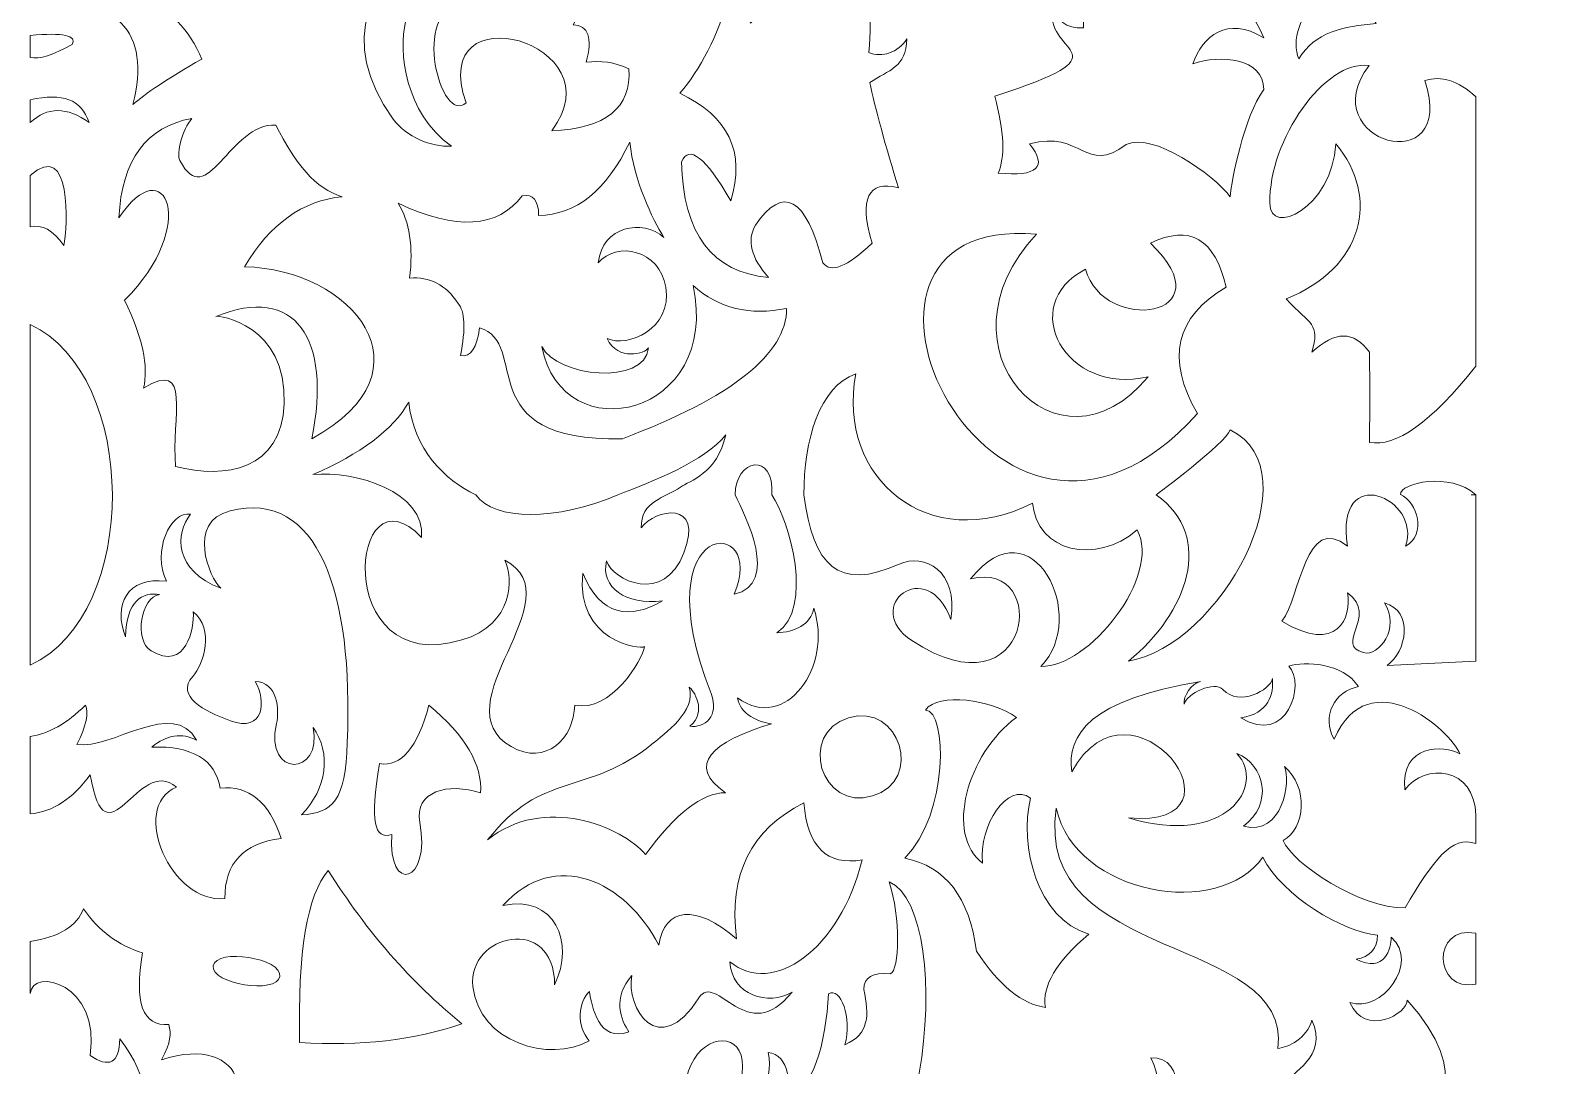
# Model space of a CAD drawing. Header units: centimetres. Extents: x -29.4 to 30.6, y -40.2 to 38.1.
# Drawn here: x 2.72 to 30.59, y -23.01 to -3.93 of the extents above; entities that cross this region are included whole.
import ezdxf

# ---------------------------------------------------------------- set-up
doc = ezdxf.new("R2010")
doc.units = ezdxf.units.CM
doc.header["$MEASUREMENT"] = 0
doc.layers.add('layer 1', color=7, linetype='Continuous')

msp = doc.modelspace()

# ---------------------------------------------------------------- linework, layer by layer
at = {"layer": 'layer 1', "color": 177, "lineweight": 20}
for points, knots in [([(12.32616, -5.77876), (13.33383, -5.74232), (13.79709, -5.34417), (13.74933, -4.63732), (13.74933, -4.63732), (13.4869, -4.51717), (13.22447, -4.47712), (12.96204, -4.51717), (12.96204, -4.51717), (13.08316, -4.06659), (13.00241, -3.8363), (12.7198, -3.82629), (12.7198, -3.82629), (13.25138, -2.94461), (12.76055, -2.61795), (12.44127, -2.9928), (12.44127, -2.9928), (12.44738, -2.70061), (12.75615, -2.54782), (13.03109, -2.52471), (13.03109, -2.52471), (12.05472, -0.50548), (7.29002, -2.70682), (9.40651, -5.56305), (9.40651, -5.56305), (9.65427, -5.89742), (10.09919, -6.08084), (10.47782, -6.06411), (10.47782, -6.06411), (9.62094, -5.45673), (9.49243, -4.3039), (9.63347, -3.7703), (9.63347, -3.7703), (9.76823, -3.26048), (10.39634, -2.69934), (10.67555, -3.41549), (10.67555, -3.41549), (9.71764, -3.55511), (10.29035, -5.70096), (10.7479, -5.26366), (10.7479, -5.26366), (10.00797, -3.16833), (13.56993, -4.1482), (12.32616, -5.77876)], [0, 0, 0, 0, 0.08333333, 0.08333333, 0.08333333, 0.08333333, 0.16666667, 0.16666667, 0.16666667, 0.16666667, 0.25, 0.25, 0.25, 0.25, 0.33333333, 0.33333333, 0.33333333, 0.33333333, 0.41666667, 0.41666667, 0.41666667, 0.41666667, 0.5, 0.5, 0.5, 0.5, 0.58333333, 0.58333333, 0.58333333, 0.58333333, 0.66666667, 0.66666667, 0.66666667, 0.66666667, 0.75, 0.75, 0.75, 0.75, 0.83333333, 0.83333333, 0.83333333, 0.83333333, 1, 1, 1, 1]), ([(26.09761, -4.45213), (25.95148, -4.12677), (26.11028, -3.61097), (26.51179, -3.33808), (26.51179, -3.33808), (25.32856, -1.66539), (23.64164, -1.91097), (23.60791, -3.05882), (23.60791, -3.05882), (24.00537, -2.57575), (24.8226, -2.47289), (25.20044, -2.98491), (25.20044, -2.98491), (24.73253, -2.88253), (23.90336, -3.06668), (23.97212, -3.71387), (23.97212, -3.71387), (24.33662, -3.36036), (25.10264, -3.13872), (25.44929, -4.06511), (25.44929, -4.06511), (24.76889, -3.65213), (24.32841, -4.03812), (24.1421, -4.54403), (24.1421, -4.54403), (24.64967, -4.37455), (25.44648, -4.43236), (25.4502, -5.01618), (25.4502, -5.01618), (25.08151, -5.54041), (24.8582, -6.66539), (24.83162, -6.9993), (24.83162, -6.9993), (24.53707, -6.58557), (23.38098, -5.78965), (22.91638, -6.0337), (22.91638, -6.0337), (22.15048, -6.60359), (22.11188, -5.76067), (21.13004, -6.01868), (21.13004, -6.01868), (21.47318, -6.44919), (21.28142, -6.6294), (20.55477, -6.55931), (20.55477, -6.55931), (20.68597, -6.27148), (20.66579, -5.79843), (20.49422, -5.14016), (20.49422, -5.14016), (22.98566, -4.33308), (21.44208, -4.39306), (21.5545, -3.56324), (21.5545, -3.56324), (21.63574, -3.68933), (21.79674, -3.91911), (22.12982, -3.87906), (22.12982, -3.87906), (22.09955, -3.1982), (22.53356, -2.44182), (23.43187, -2.00126), (23.43187, -2.00126), (25.05691, -1.2403), (26.41953, -1.84106), (27.51971, -3.80354), (27.51971, -3.80354), (26.9242, -3.8536), (26.38402, -3.9628), (26.09761, -4.45213)], [0, 0, 0, 0, 0.05555556, 0.05555556, 0.05555556, 0.05555556, 0.11111111, 0.11111111, 0.11111111, 0.11111111, 0.16666667, 0.16666667, 0.16666667, 0.16666667, 0.22222222, 0.22222222, 0.22222222, 0.22222222, 0.27777778, 0.27777778, 0.27777778, 0.27777778, 0.33333333, 0.33333333, 0.33333333, 0.33333333, 0.38888889, 0.38888889, 0.38888889, 0.38888889, 0.44444444, 0.44444444, 0.44444444, 0.44444444, 0.5, 0.5, 0.5, 0.5, 0.55555556, 0.55555556, 0.55555556, 0.55555556, 0.61111111, 0.61111111, 0.61111111, 0.61111111, 0.66666667, 0.66666667, 0.66666667, 0.66666667, 0.72222222, 0.72222222, 0.72222222, 0.72222222, 0.77777778, 0.77777778, 0.77777778, 0.77777778, 0.83333333, 0.83333333, 0.83333333, 0.83333333, 0.88888889, 0.88888889, 0.88888889, 0.88888889, 1, 1, 1, 1]), ([(16.23231, -1.60348), (17.68576, -1.89385), (18.33175, -2.88532), (18.17025, -4.33716), (18.17025, -4.33716), (18.41659, -4.43399), (18.70605, -4.34397), (18.87222, -4.08464), (18.87222, -4.08464), (18.86768, -4.61241), (18.5345, -4.65578), (18.18746, -4.89242), (18.18746, -4.89242), (18.27861, -5.32032), (18.49323, -6.10918), (18.71529, -6.83009), (18.71529, -6.83009), (18.15006, -6.68992), (17.98856, -7.03034), (18.2308, -7.85138), (18.2308, -7.85138), (17.76651, -8.29194), (17.46371, -8.41209), (17.3224, -8.21184), (17.3224, -8.21184), (17.0095, -7.00031), (16.59567, -6.77002), (16.08091, -7.52096), (16.08091, -7.52096), (15.91941, -7.80132), (16.00016, -8.12172), (16.32315, -8.48218), (16.32315, -8.48218), (15.28353, -8.39207), (14.74857, -7.68117), (14.71829, -6.34948), (14.71829, -6.34948), (14.8596, -6.02908), (15.16241, -6.26938), (15.6267, -7.07039), (15.6267, -7.07039), (15.89922, -6.16925), (15.58633, -5.50842), (14.68802, -5.08789), (14.68802, -5.08789), (15.07156, -4.63732), (15.37437, -4.04657), (15.59642, -3.31565), (15.59642, -3.31565), (15.78819, -3.47585), (15.91941, -3.63606), (15.99007, -3.79626), (15.99007, -3.79626), (16.31306, -3.52591), (16.39381, -2.79499), (16.23231, -1.60348)], [0, 0, 0, 0, 0.06666667, 0.06666667, 0.06666667, 0.06666667, 0.13333333, 0.13333333, 0.13333333, 0.13333333, 0.2, 0.2, 0.2, 0.2, 0.26666667, 0.26666667, 0.26666667, 0.26666667, 0.33333333, 0.33333333, 0.33333333, 0.33333333, 0.4, 0.4, 0.4, 0.4, 0.46666667, 0.46666667, 0.46666667, 0.46666667, 0.53333333, 0.53333333, 0.53333333, 0.53333333, 0.6, 0.6, 0.6, 0.6, 0.66666667, 0.66666667, 0.66666667, 0.66666667, 0.73333333, 0.73333333, 0.73333333, 0.73333333, 0.8, 0.8, 0.8, 0.8, 0.86666667, 0.86666667, 0.86666667, 0.86666667, 1, 1, 1, 1]), ([(2.71523, -2.95519), (4.38263, -2.89512), (5.43638, -3.39575), (5.87646, -4.45709), (5.87646, -4.45709), (5.25068, -4.81755), (4.82675, -5.0979), (4.60469, -5.29816), (4.60469, -5.29816), (4.9519, -3.93643), (4.32208, -3.29562), (2.71523, -3.37572), (2.71523, -3.37572), (2.71523, -3.23554), (2.71523, -3.09537), (2.71523, -2.95519)], [0, 0, 0, 0, 0.2, 0.2, 0.2, 0.2, 0.4, 0.4, 0.4, 0.4, 0.6, 0.6, 0.6, 0.6, 1, 1, 1, 1]), ([(2.71523, -4.02159), (3.32414, -3.96653), (3.58094, -4.02159), (3.48562, -4.18678), (3.48562, -4.18678), (3.13687, -4.38701), (2.88008, -4.46711), (2.71523, -4.42706), (2.71523, -4.42706), (2.71523, -4.38201), (2.71523, -4.24685), (2.71523, -4.02159)], [0, 0, 0, 0, 0.25, 0.25, 0.25, 0.25, 0.5, 0.5, 0.5, 0.5, 1, 1, 1, 1]), ([(29.35813, -5.15541), (29.03445, -4.85506), (28.72134, -4.75495), (28.41882, -4.85506), (28.41882, -4.85506), (29.03728, -6.73662), (26.32852, -5.98758), (27.38939, -4.57724), (27.38939, -4.57724), (26.57444, -4.46461), (25.54029, -5.95183), (25.56299, -7.11067), (25.56299, -7.11067), (25.55252, -7.75053), (26.70845, -7.21029), (26.78093, -6.01872), (26.78093, -6.01872), (27.59865, -7.01108), (27.28814, -8.30759), (25.8604, -8.87973), (25.8604, -8.87973), (26.32717, -9.3728), (26.48612, -9.32024), (26.33726, -9.86337), (26.33726, -9.86337), (26.76114, -9.46291), (27.11438, -9.4629), (27.39696, -9.86337), (27.39696, -9.86337), (27.40705, -10.39148), (27.40705, -10.94462), (27.39696, -11.52279), (27.39696, -11.52279), (27.88368, -11.62041), (28.5374, -11.15236), (29.35813, -10.11866), (29.35813, -10.11866), (29.35813, -10.11866), (29.35813, -10.11862), (29.35813, -10.11862), (29.35813, -10.11862), (29.35813, -10.11862), (29.35813, -9.64743), (29.35813, -9.64743), (29.35813, -9.64743), (29.35813, -9.64743), (29.35813, -9.53298), (29.35813, -9.53298), (29.35813, -9.53298), (29.35813, -9.53298), (29.35813, -9.41987), (29.35813, -9.41987), (29.35813, -9.41987), (29.35813, -9.41987), (29.35813, -8.98085), (29.35813, -8.98085), (29.35813, -8.98085), (29.35813, -8.98085), (29.35813, -8.87445), (29.35813, -8.87445), (29.35813, -8.87445), (29.35813, -8.87445), (29.35813, -8.76938), (29.35813, -8.76938), (29.35813, -8.76938), (29.35813, -8.76938), (29.35813, -8.36256), (29.35813, -8.36256), (29.35813, -8.36256), (29.35813, -8.36256), (29.35813, -8.26422), (29.35813, -8.26422), (29.35813, -8.26422), (29.35813, -8.26422), (29.35813, -8.16721), (29.35813, -8.16721), (29.35813, -8.16721), (29.35813, -8.16721), (29.35813, -7.79259), (29.35813, -7.79259), (29.35813, -7.79259), (29.35813, -7.79259), (29.35813, -7.7023), (29.35813, -7.7023), (29.35813, -7.7023), (29.35813, -7.7023), (29.35813, -7.61334), (29.35813, -7.61334), (29.35813, -7.61334), (29.35813, -7.61334), (29.35813, -7.52572), (29.35813, -7.52572), (29.35813, -7.52572), (29.35813, -7.52572), (29.35813, -7.27093), (29.35813, -7.27093), (29.35813, -7.27093), (29.35813, -7.27093), (29.35813, -7.18868), (29.35813, -7.18868), (29.35813, -7.18868), (29.35813, -7.18868), (29.35813, -7.10778), (29.35813, -7.10778), (29.35813, -7.10778), (29.35813, -7.10778), (29.35813, -7.02821), (29.35813, -7.02821), (29.35813, -7.02821), (29.35813, -7.02821), (29.35813, -6.72338), (29.35813, -6.72338), (29.35813, -6.72338), (29.35813, -6.72338), (29.35813, -6.65052), (29.35813, -6.65052), (29.35813, -6.65052), (29.35813, -6.65052), (29.35813, -6.57901), (29.35813, -6.57901), (29.35813, -6.57901), (29.35813, -6.57901), (29.35813, -6.50884), (29.35813, -6.50884), (29.35813, -6.50884), (29.35813, -6.50884), (29.35813, -6.30638), (29.35813, -6.30638), (29.35813, -6.30638), (29.35813, -6.30638), (29.35813, -6.24158), (29.35813, -6.24158), (29.35813, -6.24158), (29.35813, -6.24158), (29.35813, -6.17811), (29.35813, -6.17811), (29.35813, -6.17811), (29.35813, -6.17811), (29.35813, -6.116), (29.35813, -6.116), (29.35813, -6.116), (29.35813, -6.116), (29.35813, -5.93769), (29.35813, -5.93769), (29.35813, -5.93769), (29.35813, -5.93769), (29.35813, -5.88094), (29.35813, -5.88094), (29.35813, -5.88094), (29.35813, -5.88094), (29.35813, -5.82553), (29.35813, -5.82553), (29.35813, -5.82553), (29.35813, -5.82553), (29.35813, -5.77146), (29.35813, -5.77146), (29.35813, -5.77146), (29.35813, -5.77146), (29.35813, -5.71873), (29.35813, -5.71873), (29.35813, -5.71873), (29.35813, -5.71873), (29.35813, -5.61731), (29.35813, -5.61731), (29.35813, -5.61731), (29.35813, -5.61731), (29.35813, -5.56861), (29.35813, -5.56861), (29.35813, -5.56861), (29.35813, -5.56861), (29.35813, -5.52125), (29.35813, -5.52125), (29.35813, -5.52125), (29.35813, -5.52125), (29.35813, -5.47523), (29.35813, -5.47523), (29.35813, -5.47523), (29.35813, -5.47523), (29.35813, -5.43056), (29.35813, -5.43056), (29.35813, -5.43056), (29.35813, -5.43056), (29.35813, -5.34523), (29.35813, -5.34523), (29.35813, -5.34523), (29.35813, -5.34523), (29.35813, -5.30458), (29.35813, -5.30458), (29.35813, -5.30458), (29.35813, -5.30458), (29.35813, -5.26528), (29.35813, -5.26528), (29.35813, -5.26528), (29.35813, -5.26528), (29.35813, -5.22731), (29.35813, -5.22731), (29.35813, -5.22731), (29.35813, -5.22731), (29.35813, -5.19069), (29.35813, -5.19069), (29.35813, -5.19069), (29.35813, -5.19069), (29.35813, -5.15542), (29.35813, -5.15542), (29.35813, -5.15542), (29.35813, -5.15542), (29.35813, -5.15541), (29.35813, -5.15541)], [0, 0, 0, 0, 0.01886792, 0.01886792, 0.01886792, 0.01886792, 0.03773585, 0.03773585, 0.03773585, 0.03773585, 0.05660377, 0.05660377, 0.05660377, 0.05660377, 0.0754717, 0.0754717, 0.0754717, 0.0754717, 0.09433962, 0.09433962, 0.09433962, 0.09433962, 0.11320755, 0.11320755, 0.11320755, 0.11320755, 0.13207547, 0.13207547, 0.13207547, 0.13207547, 0.1509434, 0.1509434, 0.1509434, 0.1509434, 0.16981132, 0.16981132, 0.16981132, 0.16981132, 0.18867925, 0.18867925, 0.18867925, 0.18867925, 0.20754717, 0.20754717, 0.20754717, 0.20754717, 0.22641509, 0.22641509, 0.22641509, 0.22641509, 0.24528302, 0.24528302, 0.24528302, 0.24528302, 0.26415094, 0.26415094, 0.26415094, 0.26415094, 0.28301887, 0.28301887, 0.28301887, 0.28301887, 0.30188679, 0.30188679, 0.30188679, 0.30188679, 0.32075472, 0.32075472, 0.32075472, 0.32075472, 0.33962264, 0.33962264, 0.33962264, 0.33962264, 0.35849057, 0.35849057, 0.35849057, 0.35849057, 0.37735849, 0.37735849, 0.37735849, 0.37735849, 0.39622642, 0.39622642, 0.39622642, 0.39622642, 0.41509434, 0.41509434, 0.41509434, 0.41509434, 0.43396226, 0.43396226, 0.43396226, 0.43396226, 0.45283019, 0.45283019, 0.45283019, 0.45283019, 0.47169811, 0.47169811, 0.47169811, 0.47169811, 0.49056604, 0.49056604, 0.49056604, 0.49056604, 0.50943396, 0.50943396, 0.50943396, 0.50943396, 0.52830189, 0.52830189, 0.52830189, 0.52830189, 0.54716981, 0.54716981, 0.54716981, 0.54716981, 0.56603774, 0.56603774, 0.56603774, 0.56603774, 0.58490566, 0.58490566, 0.58490566, 0.58490566, 0.60377358, 0.60377358, 0.60377358, 0.60377358, 0.62264151, 0.62264151, 0.62264151, 0.62264151, 0.64150943, 0.64150943, 0.64150943, 0.64150943, 0.66037736, 0.66037736, 0.66037736, 0.66037736, 0.67924528, 0.67924528, 0.67924528, 0.67924528, 0.69811321, 0.69811321, 0.69811321, 0.69811321, 0.71698113, 0.71698113, 0.71698113, 0.71698113, 0.73584906, 0.73584906, 0.73584906, 0.73584906, 0.75471698, 0.75471698, 0.75471698, 0.75471698, 0.77358491, 0.77358491, 0.77358491, 0.77358491, 0.79245283, 0.79245283, 0.79245283, 0.79245283, 0.81132075, 0.81132075, 0.81132075, 0.81132075, 0.83018868, 0.83018868, 0.83018868, 0.83018868, 0.8490566, 0.8490566, 0.8490566, 0.8490566, 0.86792453, 0.86792453, 0.86792453, 0.86792453, 0.88679245, 0.88679245, 0.88679245, 0.88679245, 0.90566038, 0.90566038, 0.90566038, 0.90566038, 0.9245283, 0.9245283, 0.9245283, 0.9245283, 0.94339623, 0.94339623, 0.94339623, 0.94339623, 0.96226415, 0.96226415, 0.96226415, 0.96226415, 1, 1, 1, 1]), ([(2.71523, -5.20797), (3.32966, -5.08024), (3.6422, -5.19615), (3.80354, -5.62846), (3.80354, -5.62846), (3.39033, -5.33438), (3.02756, -5.33438), (2.71523, -5.62846), (2.71523, -5.62846), (2.71523, -5.42823), (2.71523, -5.28806), (2.71523, -5.20797)], [0, 0, 0, 0, 0.25, 0.25, 0.25, 0.25, 0.5, 0.5, 0.5, 0.5, 1, 1, 1, 1]), ([(29.35813, -10.11862), (29.35813, -10.11862), (29.35813, -9.64743), (29.35813, -9.64743), (29.35813, -9.64743), (29.35813, -9.64743), (29.35813, -9.53298), (29.35813, -9.53298), (29.35813, -9.53298), (29.35813, -9.53298), (29.35813, -9.41987), (29.35813, -9.41987), (29.35813, -9.41987), (29.35813, -9.41987), (29.35813, -8.98085), (29.35813, -8.98085), (29.35813, -8.98085), (29.35813, -8.98085), (29.35813, -8.87445), (29.35813, -8.87445), (29.35813, -8.87445), (29.35813, -8.87445), (29.35813, -8.76938), (29.35813, -8.76938), (29.35813, -8.76938), (29.35813, -8.76938), (29.35813, -8.36256), (29.35813, -8.36256), (29.35813, -8.36256), (29.35813, -8.36256), (29.35813, -8.26422), (29.35813, -8.26422), (29.35813, -8.26422), (29.35813, -8.26422), (29.35813, -8.16721), (29.35813, -8.16721), (29.35813, -8.16721), (29.35813, -8.16721), (29.35813, -7.79259), (29.35813, -7.79259), (29.35813, -7.79259), (29.35813, -7.79259), (29.35813, -7.7023), (29.35813, -7.7023), (29.35813, -7.7023), (29.35813, -7.7023), (29.35813, -7.61334), (29.35813, -7.61334), (29.35813, -7.61334), (29.35813, -7.61334), (29.35813, -7.52572), (29.35813, -7.52572), (29.35813, -7.52572), (29.35813, -7.52572), (29.35813, -7.27093), (29.35813, -7.27093), (29.35813, -7.27093), (29.35813, -7.27093), (29.35813, -7.18868), (29.35813, -7.18868), (29.35813, -7.18868), (29.35813, -7.18868), (29.35813, -7.10778), (29.35813, -7.10778), (29.35813, -7.10778), (29.35813, -7.10778), (29.35813, -7.02821), (29.35813, -7.02821), (29.35813, -7.02821), (29.35813, -7.02821), (29.35813, -6.72338), (29.35813, -6.72338), (29.35813, -6.72338), (29.35813, -6.72338), (29.35813, -6.65052), (29.35813, -6.65052), (29.35813, -6.65052), (29.35813, -6.65052), (29.35813, -6.57901), (29.35813, -6.57901), (29.35813, -6.57901), (29.35813, -6.57901), (29.35813, -6.50884), (29.35813, -6.50884), (29.35813, -6.50884), (29.35813, -6.50884), (29.35813, -6.30638), (29.35813, -6.30638), (29.35813, -6.30638), (29.35813, -6.30638), (29.35813, -6.24158), (29.35813, -6.24158), (29.35813, -6.24158), (29.35813, -6.24158), (29.35813, -6.17811), (29.35813, -6.17811), (29.35813, -6.17811), (29.35813, -6.17811), (29.35813, -6.116), (29.35813, -6.116), (29.35813, -6.116), (29.35813, -6.116), (29.35813, -5.93769), (29.35813, -5.93769), (29.35813, -5.93769), (29.35813, -5.93769), (29.35813, -5.88094), (29.35813, -5.88094), (29.35813, -5.88094), (29.35813, -5.88094), (29.35813, -5.82553), (29.35813, -5.82553), (29.35813, -5.82553), (29.35813, -5.82553), (29.35813, -5.77146), (29.35813, -5.77146), (29.35813, -5.77146), (29.35813, -5.77146), (29.35813, -5.71873), (29.35813, -5.71873), (29.35813, -5.71873), (29.35813, -5.71873), (29.35813, -5.61731), (29.35813, -5.61731), (29.35813, -5.61731), (29.35813, -5.61731), (29.35813, -5.56861), (29.35813, -5.56861), (29.35813, -5.56861), (29.35813, -5.56861), (29.35813, -5.52125), (29.35813, -5.52125), (29.35813, -5.52125), (29.35813, -5.52125), (29.35813, -5.47523), (29.35813, -5.47523), (29.35813, -5.47523), (29.35813, -5.47523), (29.35813, -5.43056), (29.35813, -5.43056), (29.35813, -5.43056), (29.35813, -5.43056), (29.35813, -5.34523), (29.35813, -5.34523), (29.35813, -5.34523), (29.35813, -5.34523), (29.35813, -5.30458), (29.35813, -5.30458), (29.35813, -5.30458), (29.35813, -5.30458), (29.35813, -5.26528), (29.35813, -5.26528), (29.35813, -5.26528), (29.35813, -5.26528), (29.35813, -5.22731), (29.35813, -5.22731), (29.35813, -5.22731), (29.35813, -5.22731), (29.35813, -5.19069), (29.35813, -5.19069), (29.35813, -5.19069), (29.35813, -5.19069), (29.35813, -5.15542), (29.35813, -5.15542)], [0, 0, 0, 0, 0.02380952, 0.02380952, 0.02380952, 0.02380952, 0.04761905, 0.04761905, 0.04761905, 0.04761905, 0.07142857, 0.07142857, 0.07142857, 0.07142857, 0.0952381, 0.0952381, 0.0952381, 0.0952381, 0.11904762, 0.11904762, 0.11904762, 0.11904762, 0.14285714, 0.14285714, 0.14285714, 0.14285714, 0.16666667, 0.16666667, 0.16666667, 0.16666667, 0.19047619, 0.19047619, 0.19047619, 0.19047619, 0.21428571, 0.21428571, 0.21428571, 0.21428571, 0.23809524, 0.23809524, 0.23809524, 0.23809524, 0.26190476, 0.26190476, 0.26190476, 0.26190476, 0.28571429, 0.28571429, 0.28571429, 0.28571429, 0.30952381, 0.30952381, 0.30952381, 0.30952381, 0.33333333, 0.33333333, 0.33333333, 0.33333333, 0.35714286, 0.35714286, 0.35714286, 0.35714286, 0.38095238, 0.38095238, 0.38095238, 0.38095238, 0.4047619, 0.4047619, 0.4047619, 0.4047619, 0.42857143, 0.42857143, 0.42857143, 0.42857143, 0.45238095, 0.45238095, 0.45238095, 0.45238095, 0.47619048, 0.47619048, 0.47619048, 0.47619048, 0.5, 0.5, 0.5, 0.5, 0.52380952, 0.52380952, 0.52380952, 0.52380952, 0.54761905, 0.54761905, 0.54761905, 0.54761905, 0.57142857, 0.57142857, 0.57142857, 0.57142857, 0.5952381, 0.5952381, 0.5952381, 0.5952381, 0.61904762, 0.61904762, 0.61904762, 0.61904762, 0.64285714, 0.64285714, 0.64285714, 0.64285714, 0.66666667, 0.66666667, 0.66666667, 0.66666667, 0.69047619, 0.69047619, 0.69047619, 0.69047619, 0.71428571, 0.71428571, 0.71428571, 0.71428571, 0.73809524, 0.73809524, 0.73809524, 0.73809524, 0.76190476, 0.76190476, 0.76190476, 0.76190476, 0.78571429, 0.78571429, 0.78571429, 0.78571429, 0.80952381, 0.80952381, 0.80952381, 0.80952381, 0.83333333, 0.83333333, 0.83333333, 0.83333333, 0.85714286, 0.85714286, 0.85714286, 0.85714286, 0.88095238, 0.88095238, 0.88095238, 0.88095238, 0.9047619, 0.9047619, 0.9047619, 0.9047619, 0.92857143, 0.92857143, 0.92857143, 0.92857143, 0.95238095, 0.95238095, 0.95238095, 0.95238095, 1, 1, 1, 1]), ([(7.90524, -11.45594), (10.21087, -10.19605), (8.64112, -8.32753), (6.66472, -8.28654), (6.66472, -8.28654), (7.13401, -7.49562), (7.7345, -7.06512), (8.46621, -6.99504), (8.46621, -6.99504), (7.97277, -6.85345), (7.59249, -6.37527), (7.23998, -5.67351), (7.23998, -5.67351), (6.38967, -5.63451), (5.97297, -7.29118), (5.47272, -6.32674), (5.47272, -6.32674), (5.40483, -6.19585), (5.51923, -5.7536), (5.69585, -5.55337), (5.69585, -5.55337), (4.85314, -5.70355), (4.40403, -6.31425), (4.34852, -7.38549), (4.34852, -7.38549), (5.20457, -6.08969), (5.84148, -7.5279), (4.45449, -8.90225), (4.45449, -8.90225), (4.78249, -9.58304), (4.89855, -10.12367), (4.80268, -10.52414), (4.80268, -10.52414), (5.70883, -9.97098), (5.31296, -11.05968), (5.39308, -11.96581), (5.39308, -11.96581), (6.31149, -12.20609), (7.34895, -12.02964), (7.3956, -10.81072), (7.3956, -10.81072), (7.45132, -9.35492), (6.18106, -9.16934), (6.13487, -9.2026), (6.13487, -9.2026), (7.60483, -8.60331), (8.27445, -9.60307), (7.90524, -11.45594)], [0, 0, 0, 0, 0.07692308, 0.07692308, 0.07692308, 0.07692308, 0.15384615, 0.15384615, 0.15384615, 0.15384615, 0.23076923, 0.23076923, 0.23076923, 0.23076923, 0.30769231, 0.30769231, 0.30769231, 0.30769231, 0.38461538, 0.38461538, 0.38461538, 0.38461538, 0.46153846, 0.46153846, 0.46153846, 0.46153846, 0.53846154, 0.53846154, 0.53846154, 0.53846154, 0.61538462, 0.61538462, 0.61538462, 0.61538462, 0.69230769, 0.69230769, 0.69230769, 0.69230769, 0.76923077, 0.76923077, 0.76923077, 0.76923077, 0.84615385, 0.84615385, 0.84615385, 0.84615385, 1, 1, 1, 1]), ([(2.71523, -6.60459), (3.4865, -5.91882), (3.4042, -7.55337), (3.33424, -7.89609), (3.33424, -7.89609), (3.13687, -7.61076), (2.93054, -7.49562), (2.71523, -7.55068), (2.71523, -7.55068), (2.71523, -7.28538), (2.71523, -6.97001), (2.71523, -6.60459)], [0, 0, 0, 0, 0.25, 0.25, 0.25, 0.25, 0.5, 0.5, 0.5, 0.5, 1, 1, 1, 1]), ([(11.78155, -6.98002), (11.9834, -6.93998), (12.08432, -7.06012), (12.08432, -7.34044), (12.08432, -7.34044), (12.77564, -7.33043), (13.33577, -6.8799), (13.7647, -5.98887), (13.7647, -5.98887), (13.84039, -6.68969), (14.17856, -7.40543), (14.39554, -7.74583), (14.39554, -7.74583), (13.99211, -7.39926), (13.26398, -7.53439), (13.18173, -8.21145), (13.18173, -8.21145), (13.51867, -7.81253), (14.3215, -7.96672), (14.42967, -8.66236), (14.42967, -8.66236), (14.55077, -9.44122), (13.71944, -9.78163), (13.3459, -9.60839), (13.3459, -9.60839), (13.54849, -10.03322), (14.05351, -9.88536), (14.10932, -9.78077), (14.10932, -9.78077), (14.04146, -10.48909), (12.41079, -10.31138), (12.14487, -9.75825), (12.14487, -9.75825), (12.5197, -11.72761), (15.45877, -11.03541), (14.93026, -8.63237), (14.93026, -8.63237), (15.40465, -9.0529), (15.97997, -9.19307), (16.65623, -9.0529), (16.65623, -9.0529), (16.65623, -9.89396), (15.64689, -10.69498), (13.62821, -11.45594), (13.62821, -11.45594), (10.78612, -11.5179), (11.95512, -9.68875), (10.99434, -9.41285), (10.99434, -9.41285), (10.94892, -9.78328), (10.83286, -9.95347), (10.64615, -9.92344), (10.64615, -9.92344), (10.74203, -9.42286), (10.72689, -9.10248), (10.60074, -8.96232), (10.60074, -8.96232), (10.37366, -8.61693), (10.07593, -8.46174), (9.70757, -8.49678), (9.70757, -8.49678), (9.77821, -7.91611), (9.70757, -7.45557), (9.49563, -7.11518), (9.49563, -7.11518), (10.57046, -7.62077), (11.33243, -7.57572), (11.78155, -6.98002)], [0, 0, 0, 0, 0.05555556, 0.05555556, 0.05555556, 0.05555556, 0.11111111, 0.11111111, 0.11111111, 0.11111111, 0.16666667, 0.16666667, 0.16666667, 0.16666667, 0.22222222, 0.22222222, 0.22222222, 0.22222222, 0.27777778, 0.27777778, 0.27777778, 0.27777778, 0.33333333, 0.33333333, 0.33333333, 0.33333333, 0.38888889, 0.38888889, 0.38888889, 0.38888889, 0.44444444, 0.44444444, 0.44444444, 0.44444444, 0.5, 0.5, 0.5, 0.5, 0.55555556, 0.55555556, 0.55555556, 0.55555556, 0.61111111, 0.61111111, 0.61111111, 0.61111111, 0.66666667, 0.66666667, 0.66666667, 0.66666667, 0.72222222, 0.72222222, 0.72222222, 0.72222222, 0.77777778, 0.77777778, 0.77777778, 0.77777778, 0.83333333, 0.83333333, 0.83333333, 0.83333333, 0.88888889, 0.88888889, 0.88888889, 0.88888889, 1, 1, 1, 1]), ([(21.25828, -7.68585), (19.29542, -9.78374), (21.66883, -12.32539), (23.31712, -10.31389), (23.31712, -10.31389), (21.81154, -10.6765), (20.87795, -8.99229), (22.16659, -8.33159), (22.16659, -8.33159), (22.49437, -9.5393), (24.79787, -9.23107), (23.36253, -7.85104), (23.36253, -7.85104), (24.08919, -7.50063), (24.55343, -7.77094), (24.75528, -8.66198), (24.75528, -8.66198), (23.82174, -9.20761), (23.64513, -9.98351), (24.22543, -10.98968), (24.22543, -10.98968), (20.47029, -15.21304), (16.72783, -7.29306), (21.25828, -7.68585)], [0, 0, 0, 0, 0.14285714, 0.14285714, 0.14285714, 0.14285714, 0.28571429, 0.28571429, 0.28571429, 0.28571429, 0.42857143, 0.42857143, 0.42857143, 0.42857143, 0.57142857, 0.57142857, 0.57142857, 0.57142857, 0.71428571, 0.71428571, 0.71428571, 0.71428571, 1, 1, 1, 1]), ([(2.71523, -15.63054), (2.71523, -13.53699), (2.71523, -11.44344), (2.71523, -9.34989), (2.71523, -9.34989), (4.71037, -10.27015), (4.75589, -14.68928), (2.71523, -15.63054)], [0, 0, 0, 0, 0.33333333, 0.33333333, 0.33333333, 0.33333333, 1, 1, 1, 1]), ([(17.93185, -10.26133), (17.26147, -10.48457), (16.97407, -11.4874), (16.97407, -12.49022), (16.97407, -12.49022), (17.14471, -13.79468), (17.59989, -14.27507), (18.73039, -13.76694), (18.73039, -13.76694), (19.19052, -13.56013), (19.82481, -13.8833), (19.68008, -14.78584), (19.68008, -14.78584), (19.25273, -13.58808), (18.01839, -14.55419), (18.96466, -15.17626), (18.96466, -15.17626), (21.18725, -16.63735), (21.53059, -13.66923), (20.04668, -14.03875), (20.04668, -14.03875), (21.1921, -12.60709), (22.23682, -14.75041), (21.34213, -15.65154), (21.34213, -15.65154), (22.2239, -15.68157), (23.57437, -13.98348), (23.11586, -13.13749), (23.11586, -13.13749), (22.35299, -13.79529), (21.26569, -13.53602), (21.19009, -12.64256), (21.19009, -12.64256), (19.29307, -13.60977), (17.55964, -12.18679), (17.93185, -10.26133)], [0, 0, 0, 0, 0.1, 0.1, 0.1, 0.1, 0.2, 0.2, 0.2, 0.2, 0.3, 0.3, 0.3, 0.3, 0.4, 0.4, 0.4, 0.4, 0.5, 0.5, 0.5, 0.5, 0.6, 0.6, 0.6, 0.6, 0.7, 0.7, 0.7, 0.7, 0.8, 0.8, 0.8, 0.8, 1, 1, 1, 1]), ([(14.70106, -12.34723), (14.85538, -12.23595), (15.38409, -12.0965), (15.53242, -11.38388), (15.53242, -11.38388), (15.14465, -11.87117), (14.19548, -12.24132), (13.54421, -12.49022), (13.54421, -12.49022), (12.41891, -12.97308), (11.26532, -12.97309), (10.92722, -12.49022), (10.92722, -12.49022), (10.34894, -12.21716), (9.77823, -11.64373), (9.69243, -10.77943), (9.69243, -10.77943), (9.3947, -11.29503), (8.8043, -11.74055), (7.92122, -12.11598), (7.92122, -12.11598), (8.71237, -12.04528), (10.00179, -12.4285), (9.92877, -13.27885), (9.92877, -13.27885), (8.60187, -11.86536), (8.24443, -15.88859), (10.66784, -15.16576), (10.66784, -15.16576), (11.64797, -14.87342), (11.61291, -14.01661), (11.46316, -13.69171), (11.46316, -13.69171), (12.78121, -14.40349), (10.2435, -16.35756), (11.57929, -17.13113), (11.57929, -17.13113), (12.21472, -17.49912), (12.73998, -16.97585), (12.75008, -16.36508), (12.75008, -16.36508), (13.41624, -16.51904), (14.00557, -15.52444), (14.03585, -15.28786), (14.03585, -15.28786), (13.97602, -15.34182), (12.75548, -15.19728), (12.90148, -13.932), (12.90148, -13.932), (13.21271, -14.72293), (13.77541, -14.79924), (14.36584, -14.44266), (14.36584, -14.44266), (13.68716, -14.53132), (13.22808, -14.19481), (13.33454, -13.70771), (13.33454, -13.70771), (13.45126, -14.07047), (14.39859, -14.52182), (14.76367, -13.55801), (14.76367, -13.55801), (15.13529, -12.57695), (14.23055, -12.74781), (13.97664, -13.10015), (13.97664, -13.10015), (13.9607, -12.59954), (14.4228, -12.54788), (14.70106, -12.34723)], [0, 0, 0, 0, 0.05555556, 0.05555556, 0.05555556, 0.05555556, 0.11111111, 0.11111111, 0.11111111, 0.11111111, 0.16666667, 0.16666667, 0.16666667, 0.16666667, 0.22222222, 0.22222222, 0.22222222, 0.22222222, 0.27777778, 0.27777778, 0.27777778, 0.27777778, 0.33333333, 0.33333333, 0.33333333, 0.33333333, 0.38888889, 0.38888889, 0.38888889, 0.38888889, 0.44444444, 0.44444444, 0.44444444, 0.44444444, 0.5, 0.5, 0.5, 0.5, 0.55555556, 0.55555556, 0.55555556, 0.55555556, 0.61111111, 0.61111111, 0.61111111, 0.61111111, 0.66666667, 0.66666667, 0.66666667, 0.66666667, 0.72222222, 0.72222222, 0.72222222, 0.72222222, 0.77777778, 0.77777778, 0.77777778, 0.77777778, 0.83333333, 0.83333333, 0.83333333, 0.83333333, 0.88888889, 0.88888889, 0.88888889, 0.88888889, 1, 1, 1, 1]), ([(22.95468, -15.55619), (24.04158, -14.67756), (24.55575, -13.26369), (23.46929, -12.49022), (23.46929, -12.49022), (23.46929, -12.49021), (24.74884, -11.53957), (24.83098, -11.29002), (24.83098, -11.29002), (26.3922, -12.07066), (24.64179, -15.2777), (22.95468, -15.55619)], [0, 0, 0, 0, 0.25, 0.25, 0.25, 0.25, 0.5, 0.5, 0.5, 0.5, 1, 1, 1, 1]), ([(16.38367, -12.49022), (16.43139, -11.68077), (15.71049, -11.82859), (15.70623, -12.49022), (15.70623, -12.49022), (15.88904, -12.85631), (16.54156, -14.13745), (15.68726, -14.32249), (15.68726, -14.32249), (16.33176, -12.8621), (13.9665, -12.84367), (15.26334, -16.15481), (15.26334, -16.15481), (15.42409, -16.56526), (15.14222, -16.79562), (14.8697, -16.75557), (14.8697, -16.75557), (15.20527, -16.48589), (14.93324, -16.07943), (14.85755, -16.03374), (14.85755, -16.03374), (15.0082, -16.46958), (14.39837, -16.90085), (14.17314, -17.08521), (14.17314, -17.08521), (13.00115, -18.04458), (12.1387, -17.56603), (11.14573, -18.85183), (11.14573, -18.85183), (12.16449, -18.01042), (13.63854, -18.60153), (14.05233, -19.12214), (14.05233, -19.12214), (14.60993, -18.36126), (15.10194, -17.98082), (15.52834, -17.98082), (15.52834, -17.98082), (14.79412, -17.47272), (15.28169, -17.04598), (16.37419, -16.70809), (16.37419, -16.70809), (16.14968, -16.68555), (15.79301, -16.53269), (15.74785, -16.23129), (15.74785, -16.23129), (16.63696, -16.88751), (17.51412, -15.64719), (17.15573, -14.57937), (17.15573, -14.57937), (17.11032, -14.88472), (16.78581, -15.02617), (16.478, -15.03117), (16.478, -15.03117), (17.15573, -14.57937), (16.71768, -12.9811), (16.38367, -12.49022)], [0, 0, 0, 0, 0.06666667, 0.06666667, 0.06666667, 0.06666667, 0.13333333, 0.13333333, 0.13333333, 0.13333333, 0.2, 0.2, 0.2, 0.2, 0.26666667, 0.26666667, 0.26666667, 0.26666667, 0.33333333, 0.33333333, 0.33333333, 0.33333333, 0.4, 0.4, 0.4, 0.4, 0.46666667, 0.46666667, 0.46666667, 0.46666667, 0.53333333, 0.53333333, 0.53333333, 0.53333333, 0.6, 0.6, 0.6, 0.6, 0.66666667, 0.66666667, 0.66666667, 0.66666667, 0.73333333, 0.73333333, 0.73333333, 0.73333333, 0.8, 0.8, 0.8, 0.8, 0.86666667, 0.86666667, 0.86666667, 0.86666667, 1, 1, 1, 1]), ([(29.27003, -12.49017), (29.29977, -12.4902), (29.32917, -12.49022), (29.35813, -12.49022), (29.35813, -12.49022), (29.35813, -12.49022), (29.35813, -15.55543), (29.35813, -15.55543), (29.35813, -15.55543), (29.35813, -15.55543), (29.35813, -15.5555), (29.35813, -15.5555), (29.35813, -15.5555), (29.35813, -15.5555), (27.7225, -15.63462), (27.7225, -15.63462), (27.7225, -15.63462), (28.07921, -15.39034), (28.22728, -14.63314), (27.67325, -14.48179), (27.67325, -14.48179), (27.97614, -14.95097), (27.5728, -15.4711), (27.29091, -15.39875), (27.29091, -15.39875), (26.7267, -15.25394), (27.57613, -14.74192), (26.99271, -14.29432), (26.99271, -14.29432), (27.07583, -14.75464), (26.80629, -15.4344), (25.7847, -14.81965), (25.7847, -14.81965), (26.13495, -14.35798), (26.20658, -12.81873), (26.99579, -13.43805), (26.99579, -13.43805), (26.74421, -11.84957), (28.37432, -12.55728), (28.06245, -13.43819), (28.06245, -13.43819), (28.45798, -13.21856), (28.28469, -12.62205), (27.96834, -12.4843), (27.96834, -12.4843), (27.95954, -12.27192), (28.88147, -12.05746), (29.35813, -12.49022), (29.35813, -12.49022), (29.35812, -12.49022), (29.27003, -12.49022), (29.27003, -12.49022)], [0, 0, 0, 0, 0.07142857, 0.07142857, 0.07142857, 0.07142857, 0.14285714, 0.14285714, 0.14285714, 0.14285714, 0.21428571, 0.21428571, 0.21428571, 0.21428571, 0.28571429, 0.28571429, 0.28571429, 0.28571429, 0.35714286, 0.35714286, 0.35714286, 0.35714286, 0.42857143, 0.42857143, 0.42857143, 0.42857143, 0.5, 0.5, 0.5, 0.5, 0.57142857, 0.57142857, 0.57142857, 0.57142857, 0.64285714, 0.64285714, 0.64285714, 0.64285714, 0.71428571, 0.71428571, 0.71428571, 0.71428571, 0.78571429, 0.78571429, 0.78571429, 0.78571429, 0.85714286, 0.85714286, 0.85714286, 0.85714286, 1, 1, 1, 1]), ([(6.40005, -12.78451), (5.58827, -12.9871), (6.01618, -14.02349), (6.22689, -14.21327), (6.22689, -14.21327), (5.36615, -13.88385), (5.38041, -13.21298), (5.67058, -12.84486), (5.67058, -12.84486), (5.29216, -12.79017), (4.95959, -13.53285), (5.22656, -14.08379), (5.22656, -14.08379), (4.48981, -13.98368), (4.24127, -14.53798), (4.46963, -15.10498), (4.46963, -15.10498), (4.48219, -14.45122), (4.78943, -14.26915), (5.09811, -14.32848), (5.09811, -14.32848), (4.75583, -14.36387), (4.62132, -15.17116), (4.94098, -15.3639), (4.94098, -15.3639), (5.59083, -15.75572), (5.7397, -14.94451), (5.7202, -14.64455), (5.7202, -14.64455), (6.10856, -14.97583), (5.92125, -15.59905), (5.7093, -15.83847), (5.7093, -15.83847), (5.39018, -16.19895), (5.91847, -16.48123), (6.40304, -16.65544), (6.40304, -16.65544), (7.02512, -16.87908), (7.07078, -16.29016), (6.86152, -15.93094), (6.86152, -15.93094), (7.2776, -15.94321), (7.31086, -16.4608), (7.25421, -16.70642), (7.25421, -16.70642), (7.02237, -17.71165), (8.11326, -17.682), (7.92828, -16.77568), (7.92828, -16.77568), (8.26729, -17.24634), (8.18782, -17.91231), (7.71384, -18.38743), (7.71384, -18.38743), (8.28405, -18.3574), (8.5318, -18.12849), (8.55704, -17.05725), (8.55704, -17.05725), (8.67815, -14.28903), (8.0158, -12.38128), (6.40005, -12.78451)], [0, 0, 0, 0, 0.0625, 0.0625, 0.0625, 0.0625, 0.125, 0.125, 0.125, 0.125, 0.1875, 0.1875, 0.1875, 0.1875, 0.25, 0.25, 0.25, 0.25, 0.3125, 0.3125, 0.3125, 0.3125, 0.375, 0.375, 0.375, 0.375, 0.4375, 0.4375, 0.4375, 0.4375, 0.5, 0.5, 0.5, 0.5, 0.5625, 0.5625, 0.5625, 0.5625, 0.625, 0.625, 0.625, 0.625, 0.6875, 0.6875, 0.6875, 0.6875, 0.75, 0.75, 0.75, 0.75, 0.8125, 0.8125, 0.8125, 0.8125, 0.875, 0.875, 0.875, 0.875, 1, 1, 1, 1]), ([(29.35813, -18.39223), (29.33485, -17.50514), (28.42315, -17.42108), (28.04797, -17.92819), (28.04797, -17.92819), (27.96497, -17.08434), (28.77101, -17.09637), (29.06151, -17.26314), (29.06151, -17.26314), (28.90338, -16.83272), (27.39429, -15.52036), (26.74558, -16.99345), (26.74558, -16.99345), (26.50409, -16.57606), (26.75677, -16.10671), (27.19558, -16.02548), (27.19558, -16.02548), (26.91075, -15.58077), (26.2024, -15.55878), (25.9114, -15.64591), (25.9114, -15.64591), (26.22984, -15.97515), (25.87447, -17.13331), (25.02768, -16.59916), (25.02768, -16.59916), (25.54033, -16.53191), (25.63894, -16.14638), (25.60905, -15.87775), (25.60905, -15.87775), (25.57433, -16.08472), (24.99553, -16.40413), (24.69834, -16.08011), (24.69834, -16.08011), (24.5419, -15.90954), (24.02863, -16.15288), (23.98366, -16.34939), (23.98366, -16.34939), (23.96363, -16.20428), (24.10959, -15.96598), (24.28235, -15.93096), (24.28235, -15.93096), (22.24321, -16.26197), (21.81618, -16.92014), (21.90953, -17.59527), (21.90953, -17.59527), (23.01887, -15.58893), (25.33247, -18.65472), (22.95947, -18.44492), (22.95947, -18.44492), (24.7504, -18.98767), (25.50535, -17.85043), (24.95465, -17.25998), (24.95465, -17.25998), (25.47195, -17.45647), (25.63063, -18.19187), (25.07351, -18.60023), (25.07351, -18.60023), (25.79786, -18.78486), (25.96386, -17.75821), (25.82949, -17.49929), (25.82949, -17.49929), (26.27979, -17.87243), (26.22055, -18.64181), (25.80561, -18.86278), (25.80561, -18.86278), (25.99148, -19.29905), (27.21499, -20.10225), (28.05466, -20.10578), (28.05466, -20.10578), (28.57165, -19.22476), (28.91082, -18.75922), (29.35813, -18.91941), (29.35813, -18.91941), (29.35813, -18.66912), (29.35813, -18.48234), (29.35813, -18.39223)], [0, 0, 0, 0, 0.05, 0.05, 0.05, 0.05, 0.1, 0.1, 0.1, 0.1, 0.15, 0.15, 0.15, 0.15, 0.2, 0.2, 0.2, 0.2, 0.25, 0.25, 0.25, 0.25, 0.3, 0.3, 0.3, 0.3, 0.35, 0.35, 0.35, 0.35, 0.4, 0.4, 0.4, 0.4, 0.45, 0.45, 0.45, 0.45, 0.5, 0.5, 0.5, 0.5, 0.55, 0.55, 0.55, 0.55, 0.6, 0.6, 0.6, 0.6, 0.65, 0.65, 0.65, 0.65, 0.7, 0.7, 0.7, 0.7, 0.75, 0.75, 0.75, 0.75, 0.8, 0.8, 0.8, 0.8, 0.85, 0.85, 0.85, 0.85, 0.9, 0.9, 0.9, 0.9, 1, 1, 1, 1]), ([(18.83611, -19.18972), (19.58799, -19.33989), (20.02701, -19.91055), (20.15317, -20.9017), (20.15317, -20.9017), (20.57704, -21.53744), (21.00092, -21.88284), (21.4248, -21.9379), (21.4248, -21.9379), (21.35921, -21.54745), (21.62666, -21.09693), (22.22715, -20.58634), (22.22715, -20.58634), (21.26837, -20.30601), (20.94011, -18.95945), (21.15205, -18.07843), (21.15205, -18.07843), (20.72338, -17.77308), (20.19966, -18.58252), (20.26431, -19.27833), (20.26431, -19.27833), (19.57249, -18.75272), (19.98092, -17.26749), (20.88999, -16.5917), (20.88999, -16.5917), (20.42816, -16.26257), (19.45162, -16.12744), (19.21458, -16.45655), (19.21458, -16.45655), (19.61899, -16.46948), (19.64309, -18.36907), (18.83611, -19.18972)], [0, 0, 0, 0, 0.11111111, 0.11111111, 0.11111111, 0.11111111, 0.22222222, 0.22222222, 0.22222222, 0.22222222, 0.33333333, 0.33333333, 0.33333333, 0.33333333, 0.44444444, 0.44444444, 0.44444444, 0.44444444, 0.55555556, 0.55555556, 0.55555556, 0.55555556, 0.66666667, 0.66666667, 0.66666667, 0.66666667, 0.77777778, 0.77777778, 0.77777778, 0.77777778, 1, 1, 1, 1]), ([(3.57645, -17.09479), (3.7455, -16.74688), (3.79848, -16.5041), (3.73541, -16.36644), (3.73541, -16.36644), (3.38919, -16.70433), (3.04913, -16.89706), (2.71523, -16.94461), (2.71523, -16.94461), (2.71523, -17.33006), (2.71523, -17.80561), (2.71524, -18.37127), (2.71524, -18.37127), (3.13239, -18.33122), (3.5002, -18.09094), (3.81867, -17.65043), (3.81867, -17.65043), (4.11735, -19.3733), (4.69863, -17.27491), (5.40822, -17.87569), (5.40822, -17.87569), (4.53262, -18.26173), (5.32009, -20.03312), (6.30139, -19.93308), (6.30139, -19.93308), (6.29887, -19.28233), (6.64453, -18.91189), (7.33838, -18.82179), (7.33838, -18.82179), (7.11635, -18.14851), (6.74293, -17.84065), (6.21813, -17.89822), (6.21813, -17.89822), (6.12478, -17.37011), (5.70342, -17.11731), (4.95406, -17.13984), (4.95406, -17.13984), (5.23412, -16.91207), (5.50914, -16.86953), (5.77911, -17.01219), (5.77911, -17.01219), (5.35712, -16.23026), (4.21221, -17.18938), (3.57645, -17.09479)], [0, 0, 0, 0, 0.08333333, 0.08333333, 0.08333333, 0.08333333, 0.16666667, 0.16666667, 0.16666667, 0.16666667, 0.25, 0.25, 0.25, 0.25, 0.33333333, 0.33333333, 0.33333333, 0.33333333, 0.41666667, 0.41666667, 0.41666667, 0.41666667, 0.5, 0.5, 0.5, 0.5, 0.58333333, 0.58333333, 0.58333333, 0.58333333, 0.66666667, 0.66666667, 0.66666667, 0.66666667, 0.75, 0.75, 0.75, 0.75, 0.83333333, 0.83333333, 0.83333333, 0.83333333, 1, 1, 1, 1]), ([(9.15297, -17.44526), (9.55666, -17.50533), (9.85943, -17.14491), (10.06128, -16.36401), (10.06128, -16.36401), (10.73242, -16.92466), (11.05033, -17.46529), (11.01501, -17.98589), (11.01501, -17.98589), (10.41956, -17.78566), (9.78803, -17.95584), (9.89476, -18.52652), (9.89476, -18.52652), (10.10636, -19.65802), (9.29479, -19.85975), (9.38005, -18.75178), (9.38005, -18.75178), (9.05205, -18.8489), (8.97635, -18.52314), (9.15297, -17.44526)], [0, 0, 0, 0, 0.16666667, 0.16666667, 0.16666667, 0.16666667, 0.33333333, 0.33333333, 0.33333333, 0.33333333, 0.5, 0.5, 0.5, 0.5, 0.66666667, 0.66666667, 0.66666667, 0.66666667, 1, 1, 1, 1]), ([(17.79912, -16.59921), (16.85005, -16.88362), (17.29098, -18.32471), (18.23814, -18.04089), (18.23814, -18.04089), (19.1872, -17.75648), (18.74627, -16.31539), (17.79912, -16.59921)], [0, 0, 0, 0, 0.33333333, 0.33333333, 0.33333333, 0.33333333, 1, 1, 1, 1]), ([(16.75562, -21.65437), (16.32701, -21.92585), (15.63224, -21.70878), (15.6116, -21.09693), (15.6116, -21.09693), (16.39353, -21.75457), (17.63726, -20.8708), (18.04891, -19.21975), (18.04891, -19.21975), (17.39794, -19.32988), (17.03967, -18.97947), (16.97407, -18.16853), (16.97407, -18.16853), (15.99511, -18.6541), (15.58132, -19.49007), (15.73271, -20.67644), (15.73271, -20.67644), (14.98548, -20.01818), (14.40325, -20.10077), (14.30211, -20.78907), (14.30211, -20.78907), (13.67791, -19.6052), (12.39552, -18.99449), (11.42579, -20.06073), (11.42579, -20.06073), (12.38361, -19.85298), (12.7542, -20.73902), (12.37952, -21.52493), (12.37952, -21.52493), (12.38148, -20.21055), (10.76744, -20.58546), (10.87402, -21.55496), (10.87402, -21.55496), (10.98696, -22.58237), (12.28446, -22.96378), (13.01945, -22.55608), (13.01945, -22.55608), (12.77292, -22.28517), (12.82158, -21.82765), (13.02221, -21.64507), (13.02221, -21.64507), (13.06586, -21.92503), (13.19783, -22.59694), (13.75031, -22.3878), (13.75031, -22.3878), (13.60339, -22.17994), (13.43767, -21.76664), (13.80391, -21.35), (13.80391, -21.35), (13.68872, -21.94374), (14.29562, -22.9306), (15.04017, -21.76201), (15.04017, -21.76201), (15.35692, -21.26487), (15.93524, -22.69995), (16.75562, -21.65437)], [0, 0, 0, 0, 0.06666667, 0.06666667, 0.06666667, 0.06666667, 0.13333333, 0.13333333, 0.13333333, 0.13333333, 0.2, 0.2, 0.2, 0.2, 0.26666667, 0.26666667, 0.26666667, 0.26666667, 0.33333333, 0.33333333, 0.33333333, 0.33333333, 0.4, 0.4, 0.4, 0.4, 0.46666667, 0.46666667, 0.46666667, 0.46666667, 0.53333333, 0.53333333, 0.53333333, 0.53333333, 0.6, 0.6, 0.6, 0.6, 0.66666667, 0.66666667, 0.66666667, 0.66666667, 0.73333333, 0.73333333, 0.73333333, 0.73333333, 0.8, 0.8, 0.8, 0.8, 0.86666667, 0.86666667, 0.86666667, 0.86666667, 1, 1, 1, 1]), ([(21.62439, -18.26615), (21.9839, -19.88125), (24.64611, -20.3182), (25.43164, -19.16775), (25.43164, -19.16775), (25.78539, -19.88142), (26.92372, -20.55763), (27.54312, -20.60501), (27.54312, -20.60501), (27.54566, -20.84265), (27.40695, -21.0213), (27.15278, -21.05175), (27.15278, -21.05175), (27.68454, -21.31915), (27.80146, -20.84191), (27.79803, -20.64468), (27.79803, -20.64468), (28.3342, -21.11549), (27.61641, -22.0538), (27.03825, -21.84531), (27.03825, -21.84531), (27.31182, -22.50152), (28.10928, -22.04741), (28.09252, -21.80259), (28.09252, -21.80259), (30.59168, -24.60213), (25.61011, -24.79919), (25.87926, -23.31767), (25.87926, -23.31767), (25.90769, -23.16116), (26.65596, -22.85515), (26.33517, -22.17304), (26.33517, -22.17304), (26.24362, -22.51265), (25.90608, -22.6723), (25.71058, -22.69285), (25.71058, -22.69285), (25.97178, -20.59102), (21.19367, -21.1272), (21.62439, -18.26615)], [0, 0, 0, 0, 0.09090909, 0.09090909, 0.09090909, 0.09090909, 0.18181818, 0.18181818, 0.18181818, 0.18181818, 0.27272727, 0.27272727, 0.27272727, 0.27272727, 0.36363636, 0.36363636, 0.36363636, 0.36363636, 0.45454545, 0.45454545, 0.45454545, 0.45454545, 0.54545455, 0.54545455, 0.54545455, 0.54545455, 0.63636364, 0.63636364, 0.63636364, 0.63636364, 0.72727273, 0.72727273, 0.72727273, 0.72727273, 0.81818182, 0.81818182, 0.81818182, 0.81818182, 1, 1, 1, 1]), ([(29.35813, -18.91942), (29.35813, -18.91942), (29.35813, -18.91941), (29.35813, -18.91941), (29.35813, -18.91941), (29.35813, -18.91941), (29.35813, -18.39223), (29.35813, -18.39223)], [0, 0, 0, 0, 0.33333333, 0.33333333, 0.33333333, 0.33333333, 1, 1, 1, 1]), ([(8.20885, -19.41498), (8.91279, -20.53628), (9.73279, -21.47737), (10.66886, -22.23825), (10.66886, -22.23825), (9.7984, -22.5436), (8.80178, -22.65874), (7.679, -22.58365), (7.679, -22.58365), (7.64368, -20.91672), (7.82029, -19.8605), (8.20885, -19.41498)], [0, 0, 0, 0, 0.25, 0.25, 0.25, 0.25, 0.5, 0.5, 0.5, 0.5, 1, 1, 1, 1]), ([(15.48067, -24.01507), (16.03746, -23.73577), (16.44997, -23.3459), (16.31693, -22.76853), (16.31693, -22.76853), (16.7052, -22.8024), (16.76495, -23.42932), (16.59472, -23.60802), (16.59472, -23.60802), (17.15447, -23.52866), (17.37891, -22.57656), (17.42648, -21.68783), (17.42648, -21.68783), (17.64851, -21.55267), (17.8704, -22.12485), (17.731, -22.62871), (17.731, -22.62871), (18.18779, -22.41774), (18.17506, -22.08808), (18.07918, -21.60752), (18.07918, -21.60752), (18.07918, -21.38226), (18.24066, -21.28715), (18.56362, -21.32219), (18.56362, -21.32219), (18.74322, -21.2491), (18.75248, -20.28098), (18.54848, -19.62522), (18.54848, -19.62522), (19.82455, -20.18048), (19.31027, -26.30867), (16.83782, -26.12777), (16.83782, -26.12777), (17.26882, -25.30181), (17.33747, -24.7778), (16.86674, -24.42599), (16.86674, -24.42599), (16.70954, -25.21046), (15.78146, -26.50167), (15.82354, -24.71613), (15.82354, -24.71613), (15.77053, -24.50553), (15.4804, -24.5159), (15.1423, -24.73115), (15.1423, -24.73115), (13.77806, -22.21027), (16.85882, -21.75731), (15.48067, -24.01507)], [0, 0, 0, 0, 0.07692308, 0.07692308, 0.07692308, 0.07692308, 0.15384615, 0.15384615, 0.15384615, 0.15384615, 0.23076923, 0.23076923, 0.23076923, 0.23076923, 0.30769231, 0.30769231, 0.30769231, 0.30769231, 0.38461538, 0.38461538, 0.38461538, 0.38461538, 0.46153846, 0.46153846, 0.46153846, 0.46153846, 0.53846154, 0.53846154, 0.53846154, 0.53846154, 0.61538462, 0.61538462, 0.61538462, 0.61538462, 0.69230769, 0.69230769, 0.69230769, 0.69230769, 0.76923077, 0.76923077, 0.76923077, 0.76923077, 0.84615385, 0.84615385, 0.84615385, 0.84615385, 1, 1, 1, 1]), ([(2.71525, -21.68403), (2.71525, -21.42613), (2.71523, -21.10498), (2.71523, -20.72058), (2.71523, -20.72058), (3.25217, -20.64048), (3.57919, -20.44023), (3.69629, -20.11982), (3.69629, -20.11982), (3.9789, -20.53034), (4.34226, -20.80068), (4.78637, -20.93085), (4.78637, -20.93085), (4.62488, -21.85201), (4.78637, -22.29257), (5.27086, -22.25252), (5.27086, -22.25252), (5.3099, -22.43561), (5.31405, -22.56339), (5.13454, -22.9021), (5.13454, -22.9021), (5.91173, -22.65178), (6.40586, -22.86949), (6.51995, -23.27189), (6.51995, -23.27189), (4.07976, -22.56533), (6.71477, -26.14836), (5.42226, -26.39776), (5.42226, -26.39776), (5.14077, -26.42311), (5.03012, -25.79749), (5.09031, -24.52091), (5.09031, -24.52091), (4.88089, -24.43831), (4.69671, -24.47085), (4.53775, -24.61852), (4.53775, -24.61852), (4.98938, -23.94774), (4.93136, -23.24692), (4.36366, -22.51608), (4.36366, -22.51608), (4.35655, -22.97965), (4.16059, -23.05528), (3.81867, -22.82393), (3.81867, -22.82393), (4.02337, -21.49958), (2.75107, -21.19123), (2.71525, -21.68403)], [0, 0, 0, 0, 0.07692308, 0.07692308, 0.07692308, 0.07692308, 0.15384615, 0.15384615, 0.15384615, 0.15384615, 0.23076923, 0.23076923, 0.23076923, 0.23076923, 0.30769231, 0.30769231, 0.30769231, 0.30769231, 0.38461538, 0.38461538, 0.38461538, 0.38461538, 0.46153846, 0.46153846, 0.46153846, 0.46153846, 0.53846154, 0.53846154, 0.53846154, 0.53846154, 0.61538462, 0.61538462, 0.61538462, 0.61538462, 0.69230769, 0.69230769, 0.69230769, 0.69230769, 0.76923077, 0.76923077, 0.76923077, 0.76923077, 0.84615385, 0.84615385, 0.84615385, 0.84615385, 1, 1, 1, 1]), ([(29.35813, -20.57132), (28.53226, -20.4048), (28.58301, -21.67626), (29.35813, -21.50991), (29.35813, -21.50991), (29.35813, -21.11195), (29.35813, -20.79909), (29.35813, -20.57132)], [0, 0, 0, 0, 0.33333333, 0.33333333, 0.33333333, 0.33333333, 1, 1, 1, 1]), ([(29.35813, -21.50993), (29.35813, -21.50993), (29.35813, -21.50991), (29.35813, -21.50991), (29.35813, -21.50991), (29.35813, -21.50991), (29.35813, -20.57132), (29.35813, -20.57132), (29.35813, -20.57132), (29.35813, -20.57132), (29.35813, -20.57132), (29.35813, -20.57132)], [0, 0, 0, 0, 0.25, 0.25, 0.25, 0.25, 0.5, 0.5, 0.5, 0.5, 1, 1, 1, 1]), ([(6.08945, -21.17202), (6.03538, -21.50626), (7.26157, -21.70172), (7.31567, -21.36724), (7.31567, -21.36724), (7.36975, -21.03302), (6.14357, -20.83754), (6.08945, -21.17202)], [0, 0, 0, 0, 0.33333333, 0.33333333, 0.33333333, 0.33333333, 1, 1, 1, 1]), ([(23.36961, -22.86466), (23.702, -23.53918), (23.47323, -24.40837), (22.60639, -24.3407), (22.60639, -24.3407), (23.23137, -24.11949), (22.31915, -21.82944), (21.37939, -24.58097), (21.37939, -24.58097), (21.34271, -23.63121), (20.7833, -23.20306), (20.49736, -23.30071), (20.49736, -23.30071), (20.90678, -23.80575), (20.66308, -25.08011), (19.43249, -24.93378), (19.43249, -24.93378), (19.34509, -25.84484), (21.01423, -25.79941), (21.09176, -25.01648), (21.09176, -25.01648), (21.38592, -26.1818), (20.22622, -26.42952), (18.56336, -26.4131), (18.56336, -26.4131), (19.31019, -26.55827), (20.81688, -27.07151), (21.56372, -27.71726), (21.56372, -27.71726), (21.86203, -25.9123), (25.54671, -25.00296), (26.82142, -26.88622), (26.82142, -26.88622), (26.97728, -26.26185), (26.32465, -25.64569), (25.1943, -25.42195), (25.1943, -25.42195), (26.11603, -24.96036), (25.35459, -24.50613), (24.64931, -24.59599), (24.64931, -24.59599), (24.52316, -24.41077), (24.75537, -24.06037), (25.3911, -23.95024), (25.3911, -23.95024), (24.96016, -23.25523), (24.22437, -23.67564), (23.75813, -24.31817), (23.75813, -24.31817), (23.88193, -23.9076), (24.04568, -22.83772), (23.36961, -22.86466)], [0, 0, 0, 0, 0.07142857, 0.07142857, 0.07142857, 0.07142857, 0.14285714, 0.14285714, 0.14285714, 0.14285714, 0.21428571, 0.21428571, 0.21428571, 0.21428571, 0.28571429, 0.28571429, 0.28571429, 0.28571429, 0.35714286, 0.35714286, 0.35714286, 0.35714286, 0.42857143, 0.42857143, 0.42857143, 0.42857143, 0.5, 0.5, 0.5, 0.5, 0.57142857, 0.57142857, 0.57142857, 0.57142857, 0.64285714, 0.64285714, 0.64285714, 0.64285714, 0.71428571, 0.71428571, 0.71428571, 0.71428571, 0.78571429, 0.78571429, 0.78571429, 0.78571429, 0.85714286, 0.85714286, 0.85714286, 0.85714286, 1, 1, 1, 1]), ([(12.32616, -26.21753), (13.15381, -25.21627), (12.93175, -24.25505), (11.65999, -23.33388), (11.65999, -23.33388), (14.04918, -22.45467), (15.70703, -26.66502), (13.71905, -27.2989), (13.71905, -27.2989), (13.21438, -26.65809), (12.75008, -26.29763), (12.32616, -26.21753)], [0, 0, 0, 0, 0.25, 0.25, 0.25, 0.25, 0.5, 0.5, 0.5, 0.5, 1, 1, 1, 1])]:
    msp.add_open_spline(points, degree=3, knots=knots, dxfattribs=at)
msp.add_open_spline([(29.35813, -15.55543), (29.35813, -15.55543), (29.35813, -12.49022), (29.35813, -12.49022)], degree=3, dxfattribs=at)

doc.saveas('drawing.dxf')
